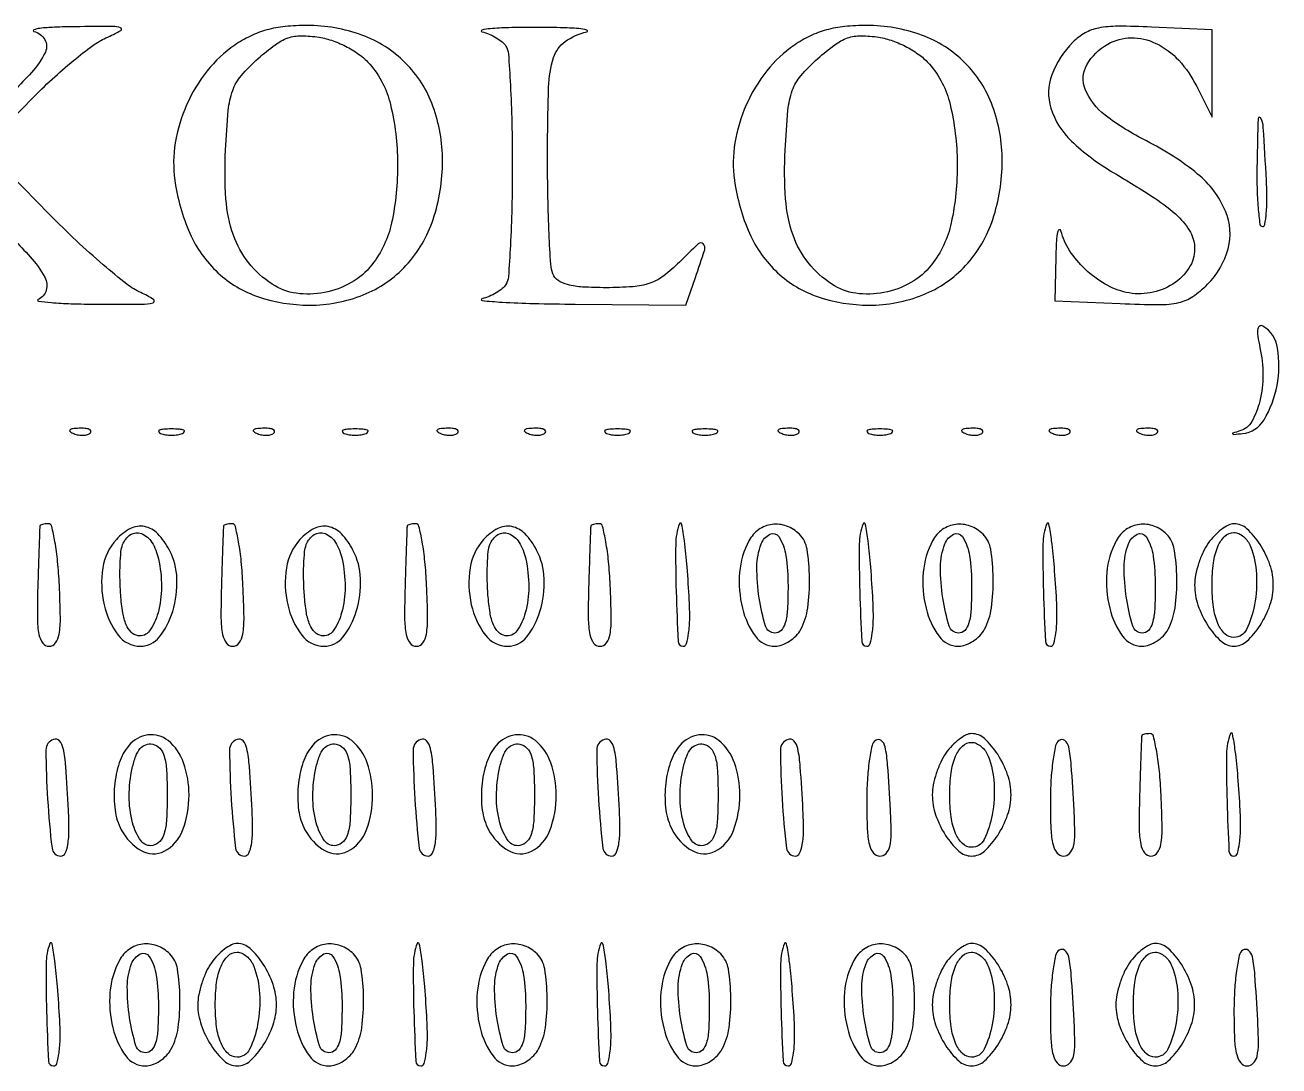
# Model space of a CAD drawing. Extents: x 3 to 461, y 1 to 447.
# Drawn here: x 167.3 to 310.6, y 121 to 240 of the extents above; entities that cross this region are included whole.
import ezdxf

# ---------------------------------------------------------------- set-up
doc = ezdxf.new("R2010")
doc.units = 0

msp = doc.modelspace()

# ---------------------------------------------------------------- linework, layer by layer
msp.add_lwpolyline([(164, 217.5, -0.010877), (167.825346, 213.546222, -0.063577), (169.503778, 211.195945, -0.192125), (169.674157, 209.701893, -0.234458), (168.75, 208.662281, 0.761732), (168.772766, 208.464609, 0.018439), (170.217187, 208.294365, 0.012887), (172.513763, 208.168677, 0.005982), (175.5, 208.118089, 0.002173), (180.593042, 208.11488, 0.063448), (181.879818, 208.283687, 0.655327), (181.937787, 208.658595, 0.034967), (180.5, 209.433038, -0.060179), (178.897726, 210.403061, -0.010755), (176.186822, 212.622772, -0.011481), (173.109681, 215.379746, -0.01014), (170.029607, 218.389286), (162.559214, 225.990779), (168.029607, 231.605121, -0.013734), (170.344098, 233.853533, -0.013811), (172.774322, 235.967143, -0.013745), (174.991037, 237.690108, -0.052565), (176.5, 238.570589, 0.016869), (178.196602, 239.404629, 0.648684), (178.174086, 239.722412, 0.08842), (177.283154, 239.877896, 0.002055), (173, 239.844857, 0.006797), (170.615666, 239.784242, 0.018247), (168.923438, 239.656236, 0.06431), (168.23991, 239.488653, 0.728008), (168.25, 239.310674, -0.196215), (169.507256, 238.368485, -0.252578), (169.57168, 236.94928, -0.074489), (167.983088, 234.617988, -0.010948), (164, 230.5)], format="xyb")
for points in [[(191.233562, 237.75, 0.07304), (188.074545, 234.788973, 0.063622), (185.723026, 230.908794, 0.063869), (184.429635, 226.57782, 0.074854), (184.373045, 222.294991, 0.069991), (186.091787, 216.225911, 0.101933), (189.308012, 211.710221, 0.106253), (193.934921, 208.955359, 0.081509), (199.756409, 208, 0.094877), (205.923766, 209.180905, 0.112156), (210.809076, 212.535707, 0.107007), (213.919972, 217.815302, 0.080095), (214.994708, 224.5, 0.087306), (213.888907, 230.768576, 0.109693), (210.727505, 235.730346, 0.10962), (205.761288, 238.889946, 0.087097), (199.485918, 239.996262, 0.025884), (196.991385, 239.868904, 0.04077), (194.884531, 239.476236, 0.044647), (193.013179, 238.782531, 0.040775)], [(219.5, 239.268316, -0.039387), (220.319559, 238.99348, -0.034086), (221.128314, 238.582211, -0.035575), (221.811344, 238.105129, -0.078969), (222.234687, 237.634318, -0.126469), (222.527705, 236.759342, -0.004428), (222.75356, 233.161331, -0.007986), (222.916048, 228.871803, -0.005473), (222.969374, 224, -0.005473), (222.916048, 219.128197, -0.007986), (222.75356, 214.838669, -0.004428), (222.527705, 211.240658, -0.126469), (222.234687, 210.365682, -0.078969), (221.811344, 209.894871, -0.035575), (221.128314, 209.417789, -0.034086), (220.319559, 209.00652, -0.039387), (219.5, 208.731684, 0.838968), (219.514105, 208.530926, 0.011703), (221.804076, 208.344709, 0.008308), (225.43053, 208.195505, 0.003834), (230.152175, 208.116001), (242.80435, 208), (243.902175, 211.149223, 0.006461), (244.971375, 214.348753, 0.284651), (244.807058, 215.005834, 0.399839), (244.240082, 215.011721, 0.008762), (242.076923, 212.923077, -0.034576), (240.285025, 211.363236, -0.078161), (238.703218, 210.517195, -0.065289), (236.764263, 210.114565, -0.01859), (233.683912, 210, -0.014596), (231.014376, 210.077944, -0.049106), (229.290108, 210.350037, -0.083336), (228.203543, 210.83648, -0.155529), (227.606989, 211.581787, -0.076058), (227.366523, 212.685146, -0.004355), (227.178303, 216.163932, -0.006566), (227.044204, 220.325662, -0.00477), (227, 224.959343, -0.007381), (227.117738, 232.935142, -0.068862), (227.68824, 236.318937, -0.163687), (229.011661, 238.137749, -0.09434), (231.5, 239.27639, 0.775607), (231.501915, 239.460608, 0.045045), (230.5625, 239.623588, 0.014743), (228.44303, 239.734469, 0.005696), (225.5, 239.767997, 0.00579), (222.556983, 239.733917, 0.014983), (220.4375, 239.621216, 0.045754), (219.49802, 239.455561, 0.772421)], [(255.233562, 237.75, 0.07304), (252.074545, 234.788973, 0.063622), (249.723026, 230.908794, 0.063869), (248.429635, 226.57782, 0.074854), (248.373045, 222.294991, 0.069991), (250.091787, 216.225911, 0.101933), (253.308012, 211.710221, 0.106253), (257.934921, 208.955359, 0.081509), (263.756409, 208, 0.094877), (269.923766, 209.180905, 0.112156), (274.809076, 212.535707, 0.107007), (277.919972, 217.815302, 0.080095), (278.994708, 224.5, 0.087306), (277.888907, 230.768576, 0.109693), (274.727505, 235.730346, 0.10962), (269.761288, 238.889946, 0.087097), (263.485918, 239.996262, 0.025884), (260.991385, 239.868904, 0.04077), (258.884531, 239.476236, 0.044647), (257.013179, 238.782531, 0.040775)], [(287.085147, 238.085147, 0.107106), (284.674517, 234.340725, 0.165895), (284.561005, 230.533177, 0.129858), (286.904248, 226.772809, 0.055491), (291.677478, 223.186211, -0.01073), (296.44061, 220.23313, -0.044146), (299.109825, 218.141446, -0.078756), (300.516, 216.332201, -0.126546), (301, 214.450473, -0.144964), (300.342337, 212.229775, -0.107424), (298.513905, 210.417629, -0.097747), (295.930246, 209.409507, -0.098656), (293.166222, 209.463491, -0.078378), (290.782435, 210.395323, -0.057002), (288.500029, 212.105186, -0.057666), (286.691654, 214.2576, -0.086766), (285.715831, 216.5, 0.395093), (285.526307, 216.624415, 0.310167), (285.341161, 216.44375, 0.034014), (285.194286, 215.303725, 0.009422), (285.119777, 213.5), (285.007551, 208.5), (292.479651, 208.180421, 0.008695), (296.947274, 208.067129, 0.056316), (299.184367, 208.301873, 0.094499), (300.781578, 208.987545, 0.047901), (302.475875, 210.384966, 0.13186), (304.826428, 214.460083, 0.167333), (304.521828, 218.766711, 0.121467), (301.345716, 222.997523, 0.055236), (295.5, 226.783572, -0.04572), (290.776338, 229.717151, -0.136551), (288.488018, 232.713272, -0.228101), (288.676002, 235.485678, -0.136616), (291.064274, 237.8626, -0.127048), (293.749814, 238.573342, -0.113365), (296.57137, 237.943024, -0.096617), (299.184432, 236.004843, -0.069248), (301.248446, 232.998853), (302.996892, 229.5), (302.993934, 234.5), (302.990976, 239.5), (296.055198, 239.80971, 0.01041), (292.215454, 239.901132, 0.048269), (290.008535, 239.694231, 0.080368), (288.465814, 239.130515, 0.068777)], [(206.685917, 235.552498, -0.121734), (209.036719, 230.961385, -0.055397), (209.851256, 224.221537, -0.05524), (209.163144, 217.416715, -0.114337), (206.90595, 212.607564, -0.096755), (204.555441, 210.581629, -0.081878), (201.474563, 209.439288, -0.083818), (198.258516, 209.360693, -0.109745), (195.516397, 210.397299, -0.079789), (192.809868, 212.865029, -0.084542), (191.076897, 216.01029, -0.066526), (190.225155, 220.168161, -0.029922), (190.172829, 225.751406, -0.010065), (190.493429, 230.285974, -0.063225), (190.992132, 232.548016, -0.091705), (191.969252, 234.230412, -0.03314), (193.911971, 236.212654, -0.023738), (195.84673, 237.782814, -0.074914), (197.320555, 238.558987, -0.08577), (198.843712, 238.811143, -0.037698), (200.887281, 238.642325, -0.046645), (202.470297, 238.23642, -0.036355), (204.09506, 237.516868, -0.0369), (205.566384, 236.587541, -0.054598)], [(270.685917, 235.552498, -0.121734), (273.036719, 230.961385, -0.055397), (273.851256, 224.221537, -0.05524), (273.163144, 217.416715, -0.114337), (270.90595, 212.607564, -0.096755), (268.555441, 210.581629, -0.081878), (265.474563, 209.439288, -0.083818), (262.258516, 209.360693, -0.109745), (259.516397, 210.397299, -0.079789), (256.809868, 212.865029, -0.084542), (255.076897, 216.01029, -0.066526), (254.225155, 220.168161, -0.029922), (254.172829, 225.751406, -0.010065), (254.493429, 230.285974, -0.063225), (254.992132, 232.548016, -0.091705), (255.969252, 234.230412, -0.03314), (257.911971, 236.212654, -0.023738), (259.84673, 237.782814, -0.074914), (261.320555, 238.558987, -0.08577), (262.843712, 238.811143, -0.037698), (264.887281, 238.642325, -0.046645), (266.470297, 238.23642, -0.036355), (268.09506, 237.516868, -0.0369), (269.566384, 236.587541, -0.054598)], [(308.136182, 224.25, 0.009704), (308.13792, 221.470166, 0.016107), (308.260316, 219.129505, 0.009974), (308.456334, 217.258839, 0.378006), (308.75, 216.999378, 0.368092), (309.032291, 217.239364, 0.0183), (309.194864, 218.541309, 0.022265), (309.267977, 220.236298, 0.013382), (309.211239, 222.249378, 0.001896), (308.853358, 228.33578, 0.108058), (308.545951, 229.413715, 0.767113), (308.263207, 229.347208, 0.003067)], [(308.472522, 203.125105, -0.054189), (308.807411, 200.034384, -0.059043), (308.450985, 197.03527, -0.069143), (307.531964, 194.695739, -0.194408), (306.183851, 193.618003, 0.004743), (305.368669, 193.365962, 0.567136), (305.348147, 193.278173, 0.218003), (305.501517, 193.224035, 0.003121), (306.492386, 193.319646, 0.237569), (308.93364, 194.880722, 0.087363), (310.420827, 198.818696, 0.085635), (310.489047, 203.093667, 0.218984), (308.81613, 205.613638, 0.273814), (308.445503, 205.620698, 0.233644), (308.222978, 205.292811, 0.071017), (308.226772, 204.465756, 0.017457)], [(172.8125, 193.316886, 0.051402), (173.359369, 193.160852, 0.05415), (173.916927, 193.123424, 0.060344), (174.402231, 193.202593, 0.126455), (174.729167, 193.395833, 0.296942), (174.77538, 193.614691, 0.208169), (174.592839, 193.799335, 0.077125), (174.112848, 193.910055, 0.028489), (173.416667, 193.921053, 0.018894), (172.670344, 193.862007, 0.168741), (172.37858, 193.720685, 0.470617), (172.395823, 193.538436, 0.054073)], [(182.75, 193.337719, 0.057986), (183.320008, 193.181385, 0.037979), (184, 193.12966, 0.037979), (184.679992, 193.181385, 0.057986), (185.25, 193.337719, 0.174857), (185.459382, 193.525001, 0.447206), (185.398438, 193.693942, 0.078554), (184.89144, 193.810911, 0.017491), (184, 193.842105, 0.017491), (183.10856, 193.810911, 0.078554), (182.601562, 193.693942, 0.447206), (182.540618, 193.525001, 0.174857)], [(193.8125, 193.316886, 0.051402), (194.359369, 193.160852, 0.05415), (194.916927, 193.123424, 0.060344), (195.402231, 193.202593, 0.126455), (195.729167, 193.395833, 0.296942), (195.77538, 193.614691, 0.208169), (195.592839, 193.799335, 0.077125), (195.112848, 193.910055, 0.028489), (194.416667, 193.921053, 0.018894), (193.670344, 193.862007, 0.168741), (193.37858, 193.720685, 0.470617), (193.395823, 193.538436, 0.054073)], [(203.75, 193.337719, 0.057986), (204.320008, 193.181385, 0.037979), (205, 193.12966, 0.037979), (205.679992, 193.181385, 0.057986), (206.25, 193.337719, 0.174857), (206.459382, 193.525001, 0.447206), (206.398438, 193.693942, 0.078554), (205.89144, 193.810911, 0.017491), (205, 193.842105, 0.017491), (204.10856, 193.810911, 0.078554), (203.601562, 193.693942, 0.447206), (203.540618, 193.525001, 0.174857)], [(214.8125, 193.316886, 0.051402), (215.359369, 193.160852, 0.05415), (215.916927, 193.123424, 0.060344), (216.402231, 193.202593, 0.126455), (216.729167, 193.395833, 0.296942), (216.77538, 193.614691, 0.208169), (216.592839, 193.799335, 0.077125), (216.112848, 193.910055, 0.028489), (215.416667, 193.921053, 0.018894), (214.670344, 193.862007, 0.168741), (214.37858, 193.720685, 0.470617), (214.395823, 193.538436, 0.054073)], [(224.8125, 193.316886, 0.051402), (225.359369, 193.160852, 0.05415), (225.916927, 193.123424, 0.060344), (226.402231, 193.202593, 0.126455), (226.729167, 193.395833, 0.296942), (226.77538, 193.614691, 0.208169), (226.592839, 193.799335, 0.077125), (226.112848, 193.910055, 0.028489), (225.416667, 193.921053, 0.018894), (224.670344, 193.862007, 0.168741), (224.37858, 193.720685, 0.470617), (224.395823, 193.538436, 0.054073)], [(233.75, 193.337719, 0.057986), (234.320008, 193.181385, 0.037979), (235, 193.12966, 0.037979), (235.679992, 193.181385, 0.057986), (236.25, 193.337719, 0.174857), (236.459382, 193.525001, 0.447206), (236.398438, 193.693942, 0.078554), (235.89144, 193.810911, 0.017491), (235, 193.842105, 0.017491), (234.10856, 193.810911, 0.078554), (233.601562, 193.693942, 0.447206), (233.540618, 193.525001, 0.174857)], [(243.75, 193.337719, 0.057986), (244.320008, 193.181385, 0.037979), (245, 193.12966, 0.037979), (245.679992, 193.181385, 0.057986), (246.25, 193.337719, 0.174857), (246.459382, 193.525001, 0.447206), (246.398438, 193.693942, 0.078554), (245.89144, 193.810911, 0.017491), (245, 193.842105, 0.017491), (244.10856, 193.810911, 0.078554), (243.601562, 193.693942, 0.447206), (243.540618, 193.525001, 0.174857)], [(253.8125, 193.316886, 0.051402), (254.359369, 193.160852, 0.05415), (254.916927, 193.123424, 0.060344), (255.402231, 193.202593, 0.126455), (255.729167, 193.395833, 0.296942), (255.77538, 193.614691, 0.208169), (255.592839, 193.799335, 0.077125), (255.112848, 193.910055, 0.028489), (254.416667, 193.921053, 0.018894), (253.670344, 193.862007, 0.168741), (253.37858, 193.720685, 0.470617), (253.395823, 193.538436, 0.054073)], [(263.75, 193.337719, 0.057986), (264.320008, 193.181385, 0.037979), (265, 193.12966, 0.037979), (265.679992, 193.181385, 0.057986), (266.25, 193.337719, 0.174857), (266.459382, 193.525001, 0.447206), (266.398438, 193.693942, 0.078554), (265.89144, 193.810911, 0.017491), (265, 193.842105, 0.017491), (264.10856, 193.810911, 0.078554), (263.601562, 193.693942, 0.447206), (263.540618, 193.525001, 0.174857)], [(274.8125, 193.316886, 0.051402), (275.359369, 193.160852, 0.05415), (275.916927, 193.123424, 0.060344), (276.402231, 193.202593, 0.126455), (276.729167, 193.395833, 0.296942), (276.77538, 193.614691, 0.208169), (276.592839, 193.799335, 0.077125), (276.112848, 193.910055, 0.028489), (275.416667, 193.921053, 0.018894), (274.670344, 193.862007, 0.168741), (274.37858, 193.720685, 0.470617), (274.395823, 193.538436, 0.054073)], [(284.8125, 193.316886, 0.051402), (285.359369, 193.160852, 0.05415), (285.916927, 193.123424, 0.060344), (286.402231, 193.202593, 0.126455), (286.729167, 193.395833, 0.296942), (286.77538, 193.614691, 0.208169), (286.592839, 193.799335, 0.077125), (286.112848, 193.910055, 0.028489), (285.416667, 193.921053, 0.018894), (284.670344, 193.862007, 0.168741), (284.37858, 193.720685, 0.470617), (284.395823, 193.538436, 0.054073)], [(294.8125, 193.316886, 0.051402), (295.359369, 193.160852, 0.05415), (295.916927, 193.123424, 0.060344), (296.402231, 193.202593, 0.126455), (296.729167, 193.395833, 0.296942), (296.77538, 193.614691, 0.208169), (296.592839, 193.799335, 0.077125), (296.112848, 193.910055, 0.028489), (295.416667, 193.921053, 0.018894), (294.670344, 193.862007, 0.168741), (294.37858, 193.720685, 0.470617), (294.395823, 193.538436, 0.054073)], [(168.948969, 182.75, 0.041225), (168.925395, 182.552751, 0.000213), (168.854482, 180.590464, 0.000953), (168.778922, 178.355126, 0.000604), (168.698969, 175.749453, 0.008385), (168.654197, 172.223465, 0.046603), (168.837795, 170.340736, 0.113805), (169.271336, 169.361997, 0.235737), (170, 168.9972, 0.240193), (170.728644, 169.367617, 0.11645), (171.143782, 170.357314, 0.045576), (171.287215, 172.286166, 0.007631), (171.167941, 175.997747, 0.012277), (170.97449, 178.682188, 0.020043), (170.663779, 180.943088, 0.014965), (170.294937, 182.703073, 0.34652), (169.917941, 183, 0.025607), (169.562603, 182.98179, 0.037541), (169.254655, 182.926562, 0.042043), (169.026543, 182.846759, 0.241769)], [(177.688493, 181.208283, 0.146573), (176.136518, 177.949737, 0.094226), (176.281883, 173.735413, 0.106996), (177.895251, 170.268519, 0.234686), (180.448984, 169, 0.229487), (182.59742, 170.040897, 0.094441), (184.130897, 172.98537, 0.08186), (184.613628, 176.722252, 0.112064), (183.750737, 179.991142, 0.070025), (182.423297, 181.846215, 0.154137), (180.912836, 182.679258, 0.170459), (179.30555, 182.453521, 0.089746)], [(189.948969, 182.75, 0.041225), (189.925395, 182.552751, 0.000213), (189.854482, 180.590464, 0.000953), (189.778922, 178.355126, 0.000604), (189.698969, 175.749453, 0.008385), (189.654197, 172.223465, 0.046603), (189.837795, 170.340736, 0.113805), (190.271336, 169.361997, 0.235737), (191, 168.9972, 0.240193), (191.728644, 169.367617, 0.11645), (192.143782, 170.357314, 0.045576), (192.287215, 172.286166, 0.007631), (192.167941, 175.997747, 0.012277), (191.97449, 178.682188, 0.020043), (191.663779, 180.943088, 0.014965), (191.294937, 182.703073, 0.34652), (190.917941, 183, 0.025607), (190.562603, 182.98179, 0.037541), (190.254655, 182.926562, 0.042043), (190.026543, 182.846759, 0.241769)], [(198.688493, 181.208283, 0.146573), (197.136518, 177.949737, 0.094226), (197.281883, 173.735413, 0.106996), (198.895251, 170.268519, 0.234686), (201.448984, 169, 0.229487), (203.59742, 170.040897, 0.094441), (205.130897, 172.98537, 0.08186), (205.613628, 176.722252, 0.112064), (204.750737, 179.991142, 0.070025), (203.423297, 181.846215, 0.154137), (201.912836, 182.679258, 0.170459), (200.30555, 182.453521, 0.089746)], [(210.948969, 182.75, 0.041225), (210.925395, 182.552751, 0.000213), (210.854482, 180.590464, 0.000953), (210.778922, 178.355126, 0.000604), (210.698969, 175.749453, 0.008385), (210.654197, 172.223465, 0.046603), (210.837795, 170.340736, 0.113805), (211.271336, 169.361997, 0.235737), (212, 168.9972, 0.240193), (212.728644, 169.367617, 0.11645), (213.143782, 170.357314, 0.045576), (213.287215, 172.286166, 0.007631), (213.167941, 175.997747, 0.012277), (212.97449, 178.682188, 0.020043), (212.663779, 180.943088, 0.014965), (212.294937, 182.703073, 0.34652), (211.917941, 183, 0.025607), (211.562603, 182.98179, 0.037541), (211.254655, 182.926562, 0.042043), (211.026543, 182.846759, 0.241769)], [(219.688493, 181.208283, 0.146573), (218.136518, 177.949737, 0.094226), (218.281883, 173.735413, 0.106996), (219.895251, 170.268519, 0.234686), (222.448984, 169, 0.229487), (224.59742, 170.040897, 0.094441), (226.130897, 172.98537, 0.08186), (226.613628, 176.722252, 0.112064), (225.750737, 179.991142, 0.070025), (224.423297, 181.846215, 0.154137), (222.912836, 182.679258, 0.170459), (221.30555, 182.453521, 0.089746)], [(231.948969, 182.75, 0.041225), (231.925395, 182.552751, 0.000213), (231.854482, 180.590464, 0.000953), (231.778922, 178.355126, 0.000604), (231.698969, 175.749453, 0.008385), (231.654197, 172.223465, 0.046603), (231.837795, 170.340736, 0.113805), (232.271336, 169.361997, 0.235737), (233, 168.9972, 0.240193), (233.728644, 169.367617, 0.11645), (234.143782, 170.357314, 0.045576), (234.287215, 172.286166, 0.007631), (234.167941, 175.997747, 0.012277), (233.97449, 178.682188, 0.020043), (233.663779, 180.943088, 0.014965), (233.294937, 182.703073, 0.34652), (232.917941, 183, 0.025607), (232.562603, 182.98179, 0.037541), (232.254655, 182.926562, 0.042043), (232.026543, 182.846759, 0.241769)], [(242.085151, 183, 0.087437), (241.651789, 180.669279, 0.009757), (241.706602, 175.246725, 0.004642), (241.928602, 169.543378, 0.400147), (242.5, 168.998831, 0.336411), (242.886905, 169.292325, 0.034554), (243.13417, 170.489231, 0.030884), (243.256808, 172.168701, 0.016523), (243.211239, 174.249378, 0.005952), (242.955966, 178.062615, 0.012309), (242.647873, 181.032599, 0.015502), (242.335815, 182.978859, 0.757581)], [(250.035184, 181.065741, 0.102467), (248.961603, 177.430656, 0.081153), (249.285668, 173.336995, 0.096792), (250.767299, 170.139596, 0.240451), (253, 169, 0.087112), (253.814841, 169.14305, 0.057687), (254.666888, 169.568188, 0.056109), (255.425485, 170.194495, 0.069395), (255.964816, 170.934259, 0.089), (256.755213, 173.369292, 0.037893), (256.963495, 176.803088, 0.036114), (256.675941, 180.08613, 0.157748), (255.8, 181.8, 0.10819), (254.338635, 182.736392, 0.120833), (252.679399, 182.926055, 0.123406), (251.146845, 182.32765, 0.115908)], [(263.085151, 183, 0.087437), (262.651789, 180.669279, 0.009757), (262.706602, 175.246725, 0.004642), (262.928602, 169.543378, 0.400147), (263.5, 168.998831, 0.336411), (263.886905, 169.292325, 0.034554), (264.13417, 170.489231, 0.030884), (264.256808, 172.168701, 0.016523), (264.211239, 174.249378, 0.005952), (263.955966, 178.062615, 0.012309), (263.647873, 181.032599, 0.015502), (263.335815, 182.978859, 0.757581)], [(271.035184, 181.065741, 0.102467), (269.961603, 177.430656, 0.081153), (270.285668, 173.336995, 0.096792), (271.767299, 170.139596, 0.240451), (274, 169, 0.087112), (274.814841, 169.14305, 0.057687), (275.666888, 169.568188, 0.056109), (276.425485, 170.194495, 0.069395), (276.964816, 170.934259, 0.089), (277.755213, 173.369292, 0.037893), (277.963495, 176.803088, 0.036114), (277.675941, 180.08613, 0.157748), (276.8, 181.8, 0.10819), (275.338635, 182.736392, 0.120833), (273.679399, 182.926055, 0.123406), (272.146845, 182.32765, 0.115908)], [(284.085151, 183, 0.087437), (283.651789, 180.669279, 0.009757), (283.706602, 175.246725, 0.004642), (283.928602, 169.543378, 0.400147), (284.5, 168.998831, 0.336411), (284.886905, 169.292325, 0.034554), (285.13417, 170.489231, 0.030884), (285.256808, 172.168701, 0.016523), (285.211239, 174.249378, 0.005952), (284.955966, 178.062615, 0.012309), (284.647873, 181.032599, 0.015502), (284.335815, 182.978859, 0.757581)], [(292.035184, 181.065741, 0.102467), (290.961603, 177.430656, 0.081153), (291.285668, 173.336995, 0.096792), (292.767299, 170.139596, 0.240451), (295, 169, 0.087112), (295.814841, 169.14305, 0.057687), (296.666888, 169.568188, 0.056109), (297.425485, 170.194495, 0.069395), (297.964816, 170.934259, 0.089), (298.755213, 173.369292, 0.037893), (298.963495, 176.803088, 0.036114), (298.675941, 180.08613, 0.157748), (297.8, 181.8, 0.10819), (296.338635, 182.736392, 0.120833), (294.679399, 182.926055, 0.123406), (293.146845, 182.32765, 0.115908)], [(302.556704, 180.777494, 0.044665), (301.960362, 179.740155, 0.029378), (301.457282, 178.457321, 0.029541), (301.112573, 177.139961, 0.049256), (301, 176, 0.08296), (301.384051, 173.701247, 0.060137), (302.517914, 171.361199, 0.064438), (304.022747, 169.574726, 0.187674), (305.5, 169, 0.187674), (306.977253, 169.574726, 0.064438), (308.482086, 171.361199, 0.060137), (309.615949, 173.701247, 0.08296), (310, 176, 0.08296), (309.615949, 178.298753, 0.060137), (308.482086, 180.638801, 0.064438), (306.977253, 182.425274, 0.187674), (305.5, 183, 0.118749), (304.858798, 182.845537, 0.043522), (304.063438, 182.347139, 0.040112), (303.254788, 181.627905, 0.038184)], [(182.5, 179, -0.054125), (182.846857, 175.802643, -0.06511), (182.454802, 172.806647, -0.088961), (181.488179, 170.740628, -0.293799), (180.158318, 170.202959, -0.150415), (179.3844, 170.611687, -0.097019), (178.813491, 171.459076, -0.060694), (178.421332, 172.832132, -0.021306), (178.186912, 174.873031, -0.013057), (178.106103, 176.642233, -0.014399), (178.121982, 178.356317, -0.013886), (178.218065, 179.813788, -0.068308), (178.405527, 180.614404, -0.156254), (179.323686, 181.758186, -0.244706), (180.551104, 181.886804, -0.164407), (181.752888, 180.871529, -0.081989)], [(203.5, 179, -0.054125), (203.846857, 175.802643, -0.06511), (203.454802, 172.806647, -0.088961), (202.488179, 170.740628, -0.293799), (201.158318, 170.202959, -0.150415), (200.3844, 170.611687, -0.097019), (199.813491, 171.459076, -0.060694), (199.421332, 172.832132, -0.021306), (199.186912, 174.873031, -0.013057), (199.106103, 176.642233, -0.014399), (199.121982, 178.356317, -0.013886), (199.218065, 179.813788, -0.068308), (199.405527, 180.614404, -0.156254), (200.323686, 181.758186, -0.244706), (201.551104, 181.886804, -0.164407), (202.752888, 180.871529, -0.081989)], [(224.5, 179, -0.054125), (224.846857, 175.802643, -0.06511), (224.454802, 172.806647, -0.088961), (223.488179, 170.740628, -0.293799), (222.158318, 170.202959, -0.150415), (221.3844, 170.611687, -0.097019), (220.813491, 171.459076, -0.060694), (220.421332, 172.832132, -0.021306), (220.186912, 174.873031, -0.013057), (220.106103, 176.642233, -0.014399), (220.121982, 178.356317, -0.013886), (220.218065, 179.813788, -0.068308), (220.405527, 180.614404, -0.156254), (221.323686, 181.758186, -0.244706), (222.551104, 181.886804, -0.164407), (223.752888, 180.871529, -0.081989)], [(254.5, 175.916667, -0.012409), (254.432981, 173.216686, -0.055186), (254.180769, 171.652778, -0.119089), (253.714204, 170.813188, -0.209622), (253, 170.5, -0.330718), (251.93144, 171.293583, -0.035307), (251.205859, 174.498684, -0.039267), (250.943035, 178.065474, -0.090614), (251.437438, 180.697562, -0.183417), (252.423445, 181.801104, -0.387822), (253.444309, 181.528284, -0.10731), (254.255965, 179.344995, -0.035546)], [(275.5, 175.916667, -0.012409), (275.432981, 173.216686, -0.055186), (275.180769, 171.652778, -0.119089), (274.714204, 170.813188, -0.209622), (274, 170.5, -0.330718), (272.93144, 171.293583, -0.035307), (272.205859, 174.498684, -0.039267), (271.943035, 178.065474, -0.090614), (272.437438, 180.697562, -0.183417), (273.423445, 181.801104, -0.387822), (274.444309, 181.528284, -0.10731), (275.255965, 179.344995, -0.035546)], [(296.5, 175.916667, -0.012409), (296.432981, 173.216686, -0.055186), (296.180769, 171.652778, -0.119089), (295.714204, 170.813188, -0.209622), (295, 170.5, -0.330718), (293.93144, 171.293583, -0.035307), (293.205859, 174.498684, -0.039267), (292.943035, 178.065474, -0.090614), (293.437438, 180.697562, -0.183417), (294.423445, 181.801104, -0.387822), (295.444309, 181.528284, -0.10731), (296.255965, 179.344995, -0.035546)], [(307.393011, 180.418213, -0.077848), (308.067957, 177.267426, -0.058914), (307.848321, 173.732228, -0.066921), (306.930747, 170.900765, -0.288574), (305.5, 170, -0.193661), (304.457969, 170.419329, -0.103071), (303.660311, 171.584745, -0.067458), (303.15885, 173.469182, -0.031352), (303, 176, -0.031352), (303.15885, 178.530818, -0.067458), (303.660311, 180.415255, -0.103071), (304.457969, 181.580671, -0.193661), (305.5, 182, -0.108103), (306.036953, 181.882535, -0.066431), (306.586556, 181.53535, -0.061865), (307.064978, 181.022986, -0.065386)], [(170.5, 158.346807, 0.322756), (169.629225, 157.118613, 0.013709), (169.826833, 151.488755, 0.013518), (170.329002, 145.895218, 0.380316), (171.335327, 144.999378, 0.293132), (171.829433, 145.315913, 0.066457), (172.135998, 146.313894, 0.040687), (172.271923, 147.928477, 0.014401), (172.211239, 150.249378, 0.003469), (171.902462, 155.233127, 0.034877), (171.614867, 157.295715, 0.129863), (171.175309, 158.168494, 0.302673)], [(179.128383, 157.654692, 0.094502), (178.029005, 155.662605, 0.056296), (177.480181, 153.001153, 0.055896), (177.537255, 150.255785, 0.087426), (178.249263, 148.008858, 0.141095), (180.527863, 145.619235, 0.256504), (183.150066, 145.549324, 0.186428), (185.262851, 147.926188, 0.089745), (186, 152, 0.083882), (185.383884, 155.646661, 0.137736), (183.606715, 158.197571, 0.207897), (181.303572, 158.856354, 0.188878)], [(183.5, 152, -0.012749), (183.428621, 149.201057, -0.057027), (183.159655, 147.585016, -0.114121), (182.64899, 146.663679, -0.163219), (181.841682, 146.208027, -0.294654), (180.507853, 146.745168, -0.089595), (179.543156, 148.814921, -0.065138), (179.157413, 151.827485, -0.053417), (179.512227, 155.055668, -0.033266), (179.910571, 156.426945, -0.089246), (180.420073, 157.30206, -0.134895), (181.06031, 157.737601, -0.130598), (181.841682, 157.791973, -0.163219), (182.64899, 157.336321, -0.114121), (183.159655, 156.414984, -0.057027), (183.428621, 154.798943, -0.012749)], [(191.5, 158.346807, 0.322756), (190.629225, 157.118613, 0.013709), (190.826833, 151.488755, 0.013518), (191.329002, 145.895218, 0.380316), (192.335327, 144.999378, 0.293132), (192.829433, 145.315913, 0.066457), (193.135998, 146.313894, 0.040687), (193.271923, 147.928477, 0.014401), (193.211239, 150.249378, 0.003469), (192.902462, 155.233127, 0.034877), (192.614867, 157.295715, 0.129863), (192.175309, 158.168494, 0.302673)], [(200.128383, 157.654692, 0.094502), (199.029005, 155.662605, 0.056296), (198.480181, 153.001153, 0.055896), (198.537255, 150.255785, 0.087426), (199.249263, 148.008858, 0.141095), (201.527863, 145.619235, 0.256504), (204.150066, 145.549324, 0.186428), (206.262851, 147.926188, 0.089745), (207, 152, 0.083882), (206.383884, 155.646661, 0.137736), (204.606715, 158.197571, 0.207897), (202.303572, 158.856354, 0.188878)], [(204.5, 152, -0.012749), (204.428621, 149.201057, -0.057027), (204.159655, 147.585016, -0.114121), (203.64899, 146.663679, -0.163219), (202.841682, 146.208027, -0.294654), (201.507853, 146.745168, -0.089595), (200.543156, 148.814921, -0.065138), (200.157413, 151.827485, -0.053417), (200.512227, 155.055668, -0.033266), (200.910571, 156.426945, -0.089246), (201.420073, 157.30206, -0.134895), (202.06031, 157.737601, -0.130598), (202.841682, 157.791973, -0.163219), (203.64899, 157.336321, -0.114121), (204.159655, 156.414984, -0.057027), (204.428621, 154.798943, -0.012749)], [(212.5, 158.346807, 0.322756), (211.629225, 157.118613, 0.013709), (211.826833, 151.488755, 0.013518), (212.329002, 145.895218, 0.380316), (213.335327, 144.999378, 0.293132), (213.829433, 145.315913, 0.066457), (214.135998, 146.313894, 0.040687), (214.271923, 147.928477, 0.014401), (214.211239, 150.249378, 0.003469), (213.902462, 155.233127, 0.034877), (213.614867, 157.295715, 0.129863), (213.175309, 158.168494, 0.302673)], [(221.128383, 157.654692, 0.094502), (220.029005, 155.662605, 0.056296), (219.480181, 153.001153, 0.055896), (219.537255, 150.255785, 0.087426), (220.249263, 148.008858, 0.141095), (222.527863, 145.619235, 0.256504), (225.150066, 145.549324, 0.186428), (227.262851, 147.926188, 0.089745), (228, 152, 0.083882), (227.383884, 155.646661, 0.137736), (225.606715, 158.197571, 0.207897), (223.303572, 158.856354, 0.188878)], [(225.5, 152, -0.012749), (225.428621, 149.201057, -0.057027), (225.159655, 147.585016, -0.114121), (224.64899, 146.663679, -0.163219), (223.841682, 146.208027, -0.294654), (222.507853, 146.745168, -0.089595), (221.543156, 148.814921, -0.065138), (221.157413, 151.827485, -0.053417), (221.512227, 155.055668, -0.033266), (221.910571, 156.426945, -0.089246), (222.420073, 157.30206, -0.134895), (223.06031, 157.737601, -0.130598), (223.841682, 157.791973, -0.163219), (224.64899, 157.336321, -0.114121), (225.159655, 156.414984, -0.057027), (225.428621, 154.798943, -0.012749)], [(233.5, 158.346807, 0.322756), (232.629225, 157.118613, 0.013709), (232.826833, 151.488755, 0.013518), (233.329002, 145.895218, 0.380316), (234.335327, 144.999378, 0.293132), (234.829433, 145.315913, 0.066457), (235.135998, 146.313894, 0.040687), (235.271923, 147.928477, 0.014401), (235.211239, 150.249378, 0.003469), (234.902462, 155.233127, 0.034877), (234.614867, 157.295715, 0.129863), (234.175309, 158.168494, 0.302673)], [(242.128383, 157.654692, 0.094502), (241.029005, 155.662605, 0.056296), (240.480181, 153.001153, 0.055896), (240.537255, 150.255785, 0.087426), (241.249263, 148.008858, 0.141095), (243.527863, 145.619235, 0.256504), (246.150066, 145.549324, 0.186428), (248.262851, 147.926188, 0.089745), (249, 152, 0.083882), (248.383884, 155.646661, 0.137736), (246.606715, 158.197571, 0.207897), (244.303572, 158.856354, 0.188878)], [(246.5, 152, -0.012749), (246.428621, 149.201057, -0.057027), (246.159655, 147.585016, -0.114121), (245.64899, 146.663679, -0.163219), (244.841682, 146.208027, -0.294654), (243.507853, 146.745168, -0.089595), (242.543156, 148.814921, -0.065138), (242.157413, 151.827485, -0.053417), (242.512227, 155.055668, -0.033266), (242.910571, 156.426945, -0.089246), (243.420073, 157.30206, -0.134895), (244.06031, 157.737601, -0.130598), (244.841682, 157.791973, -0.163219), (245.64899, 157.336321, -0.114121), (246.159655, 156.414984, -0.057027), (246.428621, 154.798943, -0.012749)], [(254.5, 158.346807, 0.322756), (253.629225, 157.118613, 0.013709), (253.826833, 151.488755, 0.013518), (254.329002, 145.895218, 0.380316), (255.335327, 144.999378, 0.293132), (255.829433, 145.315913, 0.066457), (256.135998, 146.313894, 0.040687), (256.271923, 147.928477, 0.014401), (256.211239, 150.249378, 0.003469), (255.902462, 155.233127, 0.034877), (255.614867, 157.295715, 0.129863), (255.175309, 158.168494, 0.302673)], [(264.5, 158.224355, 0.184699), (264.107947, 157.624161, 0.017745), (263.79375, 155.876306, 0.020716), (263.572865, 153.69568, 0.014882), (263.5, 151.248177, 0.009975), (263.56348, 148.066693, 0.048945), (263.809934, 146.288372, 0.111046), (264.273479, 145.344973, 0.227219), (265, 144.997555, 0.202174), (265.708203, 145.296787, 0.137198), (266.133048, 146.07564, 0.058818), (266.296213, 147.56433, 0.011652), (266.211239, 150.249378, 0.003302), (265.892537, 155.421329, 0.035821), (265.601458, 157.49047, 0.175802), (265.149353, 158.212521, 0.334226)], [(272.556704, 156.777494, 0.044665), (271.960362, 155.740155, 0.029378), (271.457282, 154.457321, 0.029541), (271.112573, 153.139961, 0.049256), (271, 152, 0.08296), (271.384051, 149.701247, 0.060137), (272.517914, 147.361199, 0.064438), (274.022747, 145.574726, 0.187674), (275.5, 145, 0.187674), (276.977253, 145.574726, 0.064438), (278.482086, 147.361199, 0.060137), (279.615949, 149.701247, 0.08296), (280, 152, 0.08296), (279.615949, 154.298753, 0.060137), (278.482086, 156.638801, 0.064438), (276.977253, 158.425274, 0.187674), (275.5, 159, 0.118749), (274.858798, 158.845537, 0.043522), (274.063438, 158.347139, 0.040112), (273.254788, 157.627905, 0.038184)], [(277.393011, 156.418213, -0.077848), (278.067957, 153.267426, -0.058914), (277.848321, 149.732228, -0.066921), (276.930747, 146.900765, -0.288574), (275.5, 146, -0.193661), (274.457969, 146.419329, -0.103071), (273.660311, 147.584745, -0.067458), (273.15885, 149.469182, -0.031352), (273, 152, -0.031352), (273.15885, 154.530818, -0.067458), (273.660311, 156.415255, -0.103071), (274.457969, 157.580671, -0.193661), (275.5, 158, -0.108103), (276.036953, 157.882535, -0.066431), (276.586556, 157.53535, -0.061865), (277.064978, 157.022986, -0.065386)], [(285.5, 158.224355, 0.184699), (285.107947, 157.624161, 0.017745), (284.79375, 155.876306, 0.020716), (284.572865, 153.69568, 0.014882), (284.5, 151.248177, 0.009975), (284.56348, 148.066693, 0.048945), (284.809934, 146.288372, 0.111046), (285.273479, 145.344973, 0.227219), (286, 144.997555, 0.202174), (286.708203, 145.296787, 0.137198), (287.133048, 146.07564, 0.058818), (287.296213, 147.56433, 0.011652), (287.211239, 150.249378, 0.003302), (286.892537, 155.421329, 0.035821), (286.601458, 157.49047, 0.175802), (286.149353, 158.212521, 0.334226)], [(294.948969, 158.75, 0.041225), (294.925395, 158.552751, 0.000213), (294.854482, 156.590464, 0.000953), (294.778922, 154.355126, 0.000604), (294.698969, 151.749453, 0.008385), (294.654197, 148.223465, 0.046603), (294.837795, 146.340736, 0.113805), (295.271336, 145.361997, 0.235737), (296, 144.9972, 0.240193), (296.728644, 145.367617, 0.11645), (297.143782, 146.357314, 0.045576), (297.287215, 148.286166, 0.007631), (297.167941, 151.997747, 0.012277), (296.97449, 154.682188, 0.020043), (296.663779, 156.943088, 0.014965), (296.294937, 158.703073, 0.34652), (295.917941, 159, 0.025607), (295.562603, 158.98179, 0.037541), (295.254655, 158.926562, 0.042043), (295.026543, 158.846759, 0.241769)], [(305.085151, 159, 0.087437), (304.651789, 156.669279, 0.009757), (304.706602, 151.246725, 0.004642), (304.928602, 145.543378, 0.400147), (305.5, 144.998831, 0.336411), (305.886905, 145.292325, 0.034554), (306.13417, 146.489231, 0.030884), (306.256808, 148.168701, 0.016523), (306.211239, 150.249378, 0.005952), (305.955966, 154.062615, 0.012309), (305.647873, 157.032599, 0.015502), (305.335815, 158.978859, 0.757581)], [(170.085151, 135, 0.087437), (169.651789, 132.669279, 0.009757), (169.706602, 127.246725, 0.004642), (169.928602, 121.543378, 0.400147), (170.5, 120.998831, 0.336411), (170.886905, 121.292325, 0.034554), (171.13417, 122.489231, 0.030884), (171.256808, 124.168701, 0.016523), (171.211239, 126.249378, 0.005952), (170.955966, 130.062615, 0.012309), (170.647873, 133.032599, 0.015502), (170.335815, 134.978859, 0.757581)], [(178.035184, 133.065741, 0.102467), (176.961603, 129.430656, 0.081153), (177.285668, 125.336995, 0.096792), (178.767299, 122.139596, 0.240451), (181, 121, 0.087112), (181.814841, 121.14305, 0.057687), (182.666888, 121.568188, 0.056109), (183.425485, 122.194495, 0.069395), (183.964816, 122.934259, 0.089), (184.755213, 125.369292, 0.037893), (184.963495, 128.803088, 0.036114), (184.675941, 132.08613, 0.157748), (183.8, 133.8, 0.10819), (182.338635, 134.736392, 0.120833), (180.679399, 134.926055, 0.123406), (179.146845, 134.32765, 0.115908)], [(188.556704, 132.777494, 0.044665), (187.960362, 131.740155, 0.029378), (187.457282, 130.457321, 0.029541), (187.112573, 129.139961, 0.049256), (187, 128, 0.08296), (187.384051, 125.701247, 0.060137), (188.517914, 123.361199, 0.064438), (190.022747, 121.574726, 0.187674), (191.5, 121, 0.187674), (192.977253, 121.574726, 0.064438), (194.482086, 123.361199, 0.060137), (195.615949, 125.701247, 0.08296), (196, 128, 0.08296), (195.615949, 130.298753, 0.060137), (194.482086, 132.638801, 0.064438), (192.977253, 134.425274, 0.187674), (191.5, 135, 0.118749), (190.858798, 134.845537, 0.043522), (190.063438, 134.347139, 0.040112), (189.254788, 133.627905, 0.038184)], [(199.035184, 133.065741, 0.102467), (197.961603, 129.430656, 0.081153), (198.285668, 125.336995, 0.096792), (199.767299, 122.139596, 0.240451), (202, 121, 0.087112), (202.814841, 121.14305, 0.057687), (203.666888, 121.568188, 0.056109), (204.425485, 122.194495, 0.069395), (204.964816, 122.934259, 0.089), (205.755213, 125.369292, 0.037893), (205.963495, 128.803088, 0.036114), (205.675941, 132.08613, 0.157748), (204.8, 133.8, 0.10819), (203.338635, 134.736392, 0.120833), (201.679399, 134.926055, 0.123406), (200.146845, 134.32765, 0.115908)], [(212.085151, 135, 0.087437), (211.651789, 132.669279, 0.009757), (211.706602, 127.246725, 0.004642), (211.928602, 121.543378, 0.400147), (212.5, 120.998831, 0.336411), (212.886905, 121.292325, 0.034554), (213.13417, 122.489231, 0.030884), (213.256808, 124.168701, 0.016523), (213.211239, 126.249378, 0.005952), (212.955966, 130.062615, 0.012309), (212.647873, 133.032599, 0.015502), (212.335815, 134.978859, 0.757581)], [(220.035184, 133.065741, 0.102467), (218.961603, 129.430656, 0.081153), (219.285668, 125.336995, 0.096792), (220.767299, 122.139596, 0.240451), (223, 121, 0.087112), (223.814841, 121.14305, 0.057687), (224.666888, 121.568188, 0.056109), (225.425485, 122.194495, 0.069395), (225.964816, 122.934259, 0.089), (226.755213, 125.369292, 0.037893), (226.963495, 128.803088, 0.036114), (226.675941, 132.08613, 0.157748), (225.8, 133.8, 0.10819), (224.338635, 134.736392, 0.120833), (222.679399, 134.926055, 0.123406), (221.146845, 134.32765, 0.115908)], [(233.085151, 135, 0.087437), (232.651789, 132.669279, 0.009757), (232.706602, 127.246725, 0.004642), (232.928602, 121.543378, 0.400147), (233.5, 120.998831, 0.336411), (233.886905, 121.292325, 0.034554), (234.13417, 122.489231, 0.030884), (234.256808, 124.168701, 0.016523), (234.211239, 126.249378, 0.005952), (233.955966, 130.062615, 0.012309), (233.647873, 133.032599, 0.015502), (233.335815, 134.978859, 0.757581)], [(241.035184, 133.065741, 0.102467), (239.961603, 129.430656, 0.081153), (240.285668, 125.336995, 0.096792), (241.767299, 122.139596, 0.240451), (244, 121, 0.087112), (244.814841, 121.14305, 0.057687), (245.666888, 121.568188, 0.056109), (246.425485, 122.194495, 0.069395), (246.964816, 122.934259, 0.089), (247.755213, 125.369292, 0.037893), (247.963495, 128.803088, 0.036114), (247.675941, 132.08613, 0.157748), (246.8, 133.8, 0.10819), (245.338635, 134.736392, 0.120833), (243.679399, 134.926055, 0.123406), (242.146845, 134.32765, 0.115908)], [(254.085151, 135, 0.087437), (253.651789, 132.669279, 0.009757), (253.706602, 127.246725, 0.004642), (253.928602, 121.543378, 0.400147), (254.5, 120.998831, 0.336411), (254.886905, 121.292325, 0.034554), (255.13417, 122.489231, 0.030884), (255.256808, 124.168701, 0.016523), (255.211239, 126.249378, 0.005952), (254.955966, 130.062615, 0.012309), (254.647873, 133.032599, 0.015502), (254.335815, 134.978859, 0.757581)], [(262.035184, 133.065741, 0.102467), (260.961603, 129.430656, 0.081153), (261.285668, 125.336995, 0.096792), (262.767299, 122.139596, 0.240451), (265, 121, 0.087112), (265.814841, 121.14305, 0.057687), (266.666888, 121.568188, 0.056109), (267.425485, 122.194495, 0.069395), (267.964816, 122.934259, 0.089), (268.755213, 125.369292, 0.037893), (268.963495, 128.803088, 0.036114), (268.675941, 132.08613, 0.157748), (267.8, 133.8, 0.10819), (266.338635, 134.736392, 0.120833), (264.679399, 134.926055, 0.123406), (263.146845, 134.32765, 0.115908)], [(272.556704, 132.777494, 0.044665), (271.960362, 131.740155, 0.029378), (271.457282, 130.457321, 0.029541), (271.112573, 129.139961, 0.049256), (271, 128, 0.08296), (271.384051, 125.701247, 0.060137), (272.517914, 123.361199, 0.064438), (274.022747, 121.574726, 0.187674), (275.5, 121, 0.187674), (276.977253, 121.574726, 0.064438), (278.482086, 123.361199, 0.060137), (279.615949, 125.701247, 0.08296), (280, 128, 0.08296), (279.615949, 130.298753, 0.060137), (278.482086, 132.638801, 0.064438), (276.977253, 134.425274, 0.187674), (275.5, 135, 0.118749), (274.858798, 134.845537, 0.043522), (274.063438, 134.347139, 0.040112), (273.254788, 133.627905, 0.038184)], [(293.556704, 132.777494, 0.044665), (292.960362, 131.740155, 0.029378), (292.457282, 130.457321, 0.029541), (292.112573, 129.139961, 0.049256), (292, 128, 0.08296), (292.384051, 125.701247, 0.060137), (293.517914, 123.361199, 0.064438), (295.022747, 121.574726, 0.187674), (296.5, 121, 0.187674), (297.977253, 121.574726, 0.064438), (299.482086, 123.361199, 0.060137), (300.615949, 125.701247, 0.08296), (301, 128, 0.08296), (300.615949, 130.298753, 0.060137), (299.482086, 132.638801, 0.064438), (297.977253, 134.425274, 0.187674), (296.5, 135, 0.118749), (295.858798, 134.845537, 0.043522), (295.063438, 134.347139, 0.040112), (294.254788, 133.627905, 0.038184)], [(182.5, 127.916667, -0.012409), (182.432981, 125.216686, -0.055186), (182.180769, 123.652778, -0.119089), (181.714204, 122.813188, -0.209622), (181, 122.5, -0.330718), (179.93144, 123.293583, -0.035307), (179.205859, 126.498684, -0.039267), (178.943035, 130.065474, -0.090614), (179.437438, 132.697562, -0.183417), (180.423445, 133.801104, -0.387822), (181.444309, 133.528284, -0.10731), (182.255965, 131.344995, -0.035546)], [(193.393011, 132.418213, -0.077848), (194.067957, 129.267426, -0.058914), (193.848321, 125.732228, -0.066921), (192.930747, 122.900765, -0.288574), (191.5, 122, -0.193661), (190.457969, 122.419329, -0.103071), (189.660311, 123.584745, -0.067458), (189.15885, 125.469182, -0.031352), (189, 128, -0.031352), (189.15885, 130.530818, -0.067458), (189.660311, 132.415255, -0.103071), (190.457969, 133.580671, -0.193661), (191.5, 134, -0.108103), (192.036953, 133.882535, -0.066431), (192.586556, 133.53535, -0.061865), (193.064978, 133.022986, -0.065386)], [(203.5, 127.916667, -0.012409), (203.432981, 125.216686, -0.055186), (203.180769, 123.652778, -0.119089), (202.714204, 122.813188, -0.209622), (202, 122.5, -0.330718), (200.93144, 123.293583, -0.035307), (200.205859, 126.498684, -0.039267), (199.943035, 130.065474, -0.090614), (200.437438, 132.697562, -0.183417), (201.423445, 133.801104, -0.387822), (202.444309, 133.528284, -0.10731), (203.255965, 131.344995, -0.035546)], [(224.5, 127.916667, -0.012409), (224.432981, 125.216686, -0.055186), (224.180769, 123.652778, -0.119089), (223.714204, 122.813188, -0.209622), (223, 122.5, -0.330718), (221.93144, 123.293583, -0.035307), (221.205859, 126.498684, -0.039267), (220.943035, 130.065474, -0.090614), (221.437438, 132.697562, -0.183417), (222.423445, 133.801104, -0.387822), (223.444309, 133.528284, -0.10731), (224.255965, 131.344995, -0.035546)], [(245.5, 127.916667, -0.012409), (245.432981, 125.216686, -0.055186), (245.180769, 123.652778, -0.119089), (244.714204, 122.813188, -0.209622), (244, 122.5, -0.330718), (242.93144, 123.293583, -0.035307), (242.205859, 126.498684, -0.039267), (241.943035, 130.065474, -0.090614), (242.437438, 132.697562, -0.183417), (243.423445, 133.801104, -0.387822), (244.444309, 133.528284, -0.10731), (245.255965, 131.344995, -0.035546)], [(266.5, 127.916667, -0.012409), (266.432981, 125.216686, -0.055186), (266.180769, 123.652778, -0.119089), (265.714204, 122.813188, -0.209622), (265, 122.5, -0.330718), (263.93144, 123.293583, -0.035307), (263.205859, 126.498684, -0.039267), (262.943035, 130.065474, -0.090614), (263.437438, 132.697562, -0.183417), (264.423445, 133.801104, -0.387822), (265.444309, 133.528284, -0.10731), (266.255965, 131.344995, -0.035546)], [(277.393011, 132.418213, -0.077848), (278.067957, 129.267426, -0.058914), (277.848321, 125.732228, -0.066921), (276.930747, 122.900765, -0.288574), (275.5, 122, -0.193661), (274.457969, 122.419329, -0.103071), (273.660311, 123.584745, -0.067458), (273.15885, 125.469182, -0.031352), (273, 128, -0.031352), (273.15885, 130.530818, -0.067458), (273.660311, 132.415255, -0.103071), (274.457969, 133.580671, -0.193661), (275.5, 134, -0.108103), (276.036953, 133.882535, -0.066431), (276.586556, 133.53535, -0.061865), (277.064978, 133.022986, -0.065386)], [(285.5, 134.224355, 0.184699), (285.107947, 133.624161, 0.017745), (284.79375, 131.876306, 0.020716), (284.572865, 129.69568, 0.014882), (284.5, 127.248177, 0.009975), (284.56348, 124.066693, 0.048945), (284.809934, 122.288372, 0.111046), (285.273479, 121.344973, 0.227219), (286, 120.997555, 0.202174), (286.708203, 121.296787, 0.137198), (287.133048, 122.07564, 0.058818), (287.296213, 123.56433, 0.011652), (287.211239, 126.249378, 0.003302), (286.892537, 131.421329, 0.035821), (286.601458, 133.49047, 0.175802), (286.149353, 134.212521, 0.334226)], [(298.393011, 132.418213, -0.077848), (299.067957, 129.267426, -0.058914), (298.848321, 125.732228, -0.066921), (297.930747, 122.900765, -0.288574), (296.5, 122, -0.193661), (295.457969, 122.419329, -0.103071), (294.660311, 123.584745, -0.067458), (294.15885, 125.469182, -0.031352), (294, 128, -0.031352), (294.15885, 130.530818, -0.067458), (294.660311, 132.415255, -0.103071), (295.457969, 133.580671, -0.193661), (296.5, 134, -0.108103), (297.036953, 133.882535, -0.066431), (297.586556, 133.53535, -0.061865), (298.064978, 133.022986, -0.065386)], [(306.5, 134.224355, 0.184699), (306.107947, 133.624161, 0.017745), (305.79375, 131.876306, 0.020716), (305.572865, 129.69568, 0.014882), (305.5, 127.248177, 0.009975), (305.56348, 124.066693, 0.048945), (305.809934, 122.288372, 0.111046), (306.273479, 121.344973, 0.227219), (307, 120.997555, 0.202174), (307.708203, 121.296787, 0.137198), (308.133048, 122.07564, 0.058818), (308.296213, 123.56433, 0.011652), (308.211239, 126.249378, 0.003302), (307.892537, 131.421329, 0.035821), (307.601458, 133.49047, 0.175802), (307.149353, 134.212521, 0.334226)]]:
    msp.add_lwpolyline(points, format="xyb", close=True)

doc.saveas('drawing.dxf')
